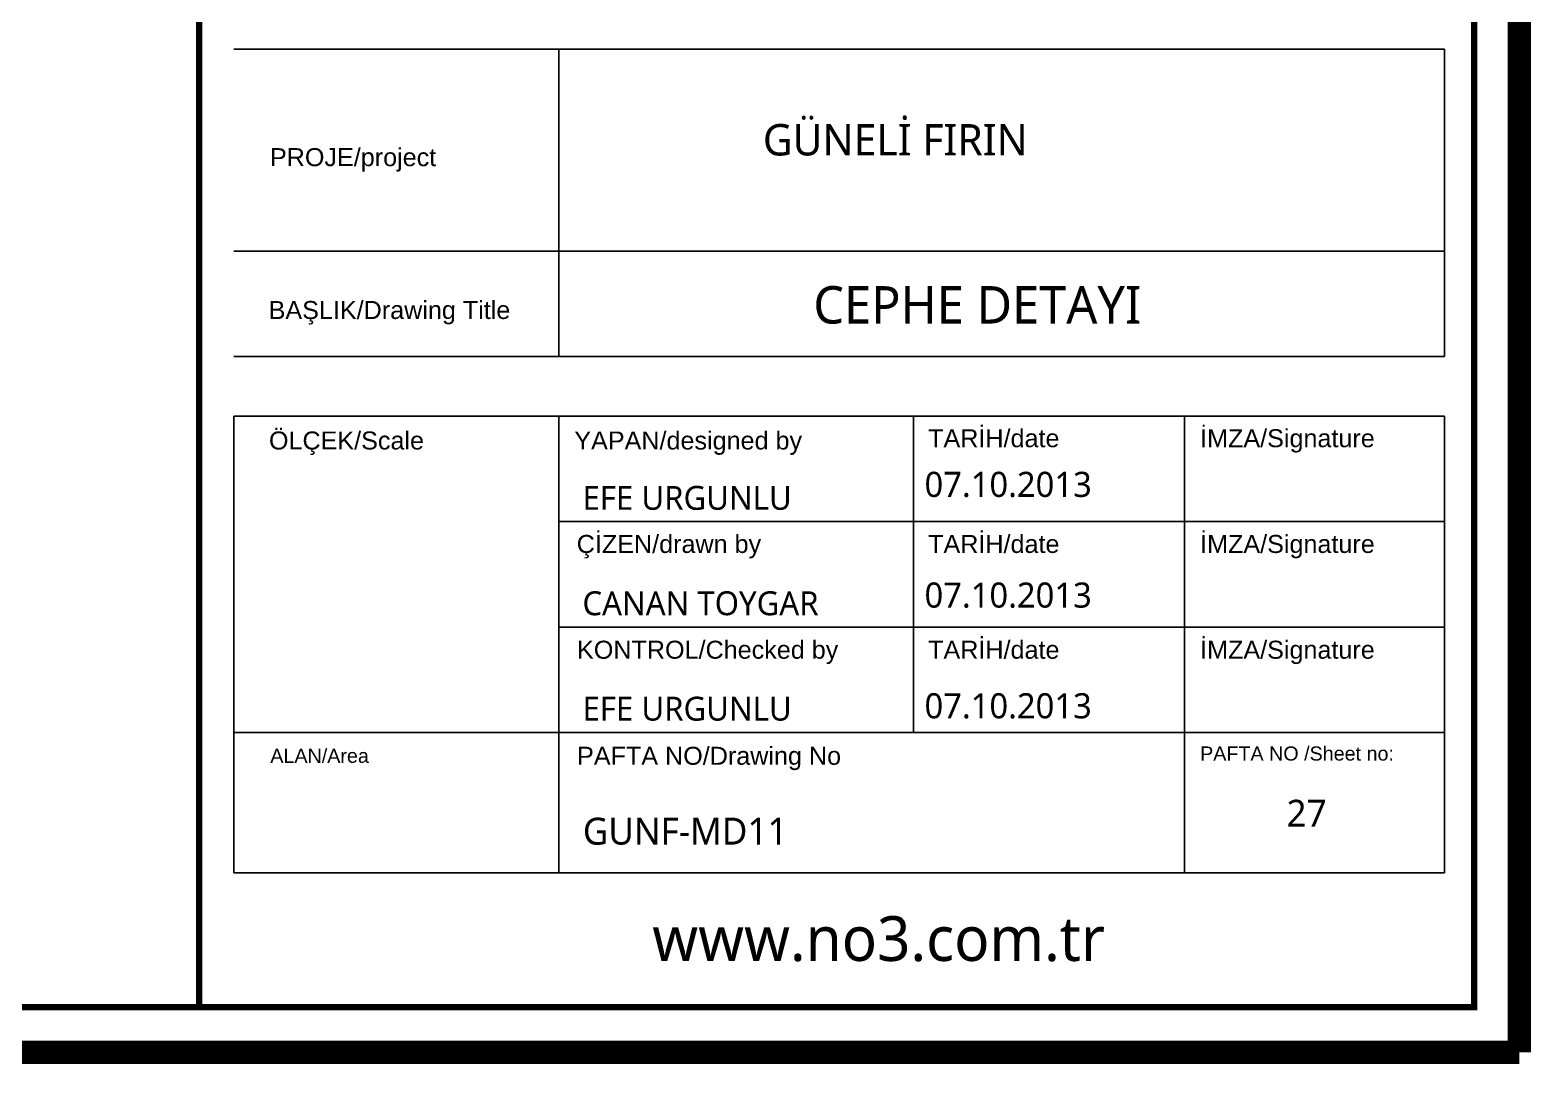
# Model space of a CAD drawing. Header units: millimetres. Extents: x 54215 to 67697, y 23496 to 56611.
# Drawn here: x 57990.1 to 58467.7, y 26395.3 to 26724.4 of the extents above; entities that cross this region are included whole.
import ezdxf
from ezdxf.enums import TextEntityAlignment as Align

# ---------------------------------------------------------------- set-up
doc = ezdxf.new("R2010")
doc.units = ezdxf.units.MM
doc.layers.add('no3_lejand', color=255, linetype='Continuous', lineweight=13)
doc.layers.add('t_yazı', color=154, linetype='Continuous', lineweight=25)
doc.styles.add('ARIALT', font='arial.ttf', dxfattribs={"height": 10})
doc.styles.get("Standard").update_dxf_attribs({"font": 'arial.ttf'})

msp = doc.modelspace()

# ---------------------------------------------------------------- linework, layer by layer
at = {"color": 250}
for p, q in [((58440.192, 26718.343), (58054.934, 26718.343)), ((58158.383, 26620.518), (58158.383, 26718.343)), ((58440.192, 26718.343), (58440.192, 26620.518)), ((58054.934, 26654.069), (58440.192, 26654.069)), ((58440.192, 26620.518), (58054.934, 26620.518)), ((58054.934, 26601.493), (58054.934, 26456.105)), ((58440.192, 26601.493), (58054.934, 26601.493)), ((58054.934, 26601.493), (58440.192, 26601.493)), ((58158.383, 26601.493), (58158.383, 26456.105)), ((58271.182, 26601.493), (58271.182, 26500.84)), ((58357.439, 26601.493), (58357.439, 26456.105)), ((58440.192, 26601.493), (58440.192, 26456.105)), ((58440.192, 26567.942), (58158.383, 26567.942)), ((58158.383, 26534.391), (58440.192, 26534.391)), ((58440.192, 26500.84), (58054.934, 26500.84)), ((58054.934, 26456.105), (58440.192, 26456.105)), ((58440.192, 26456.105), (58054.934, 26456.105))]:
    msp.add_line(p, q, dxfattribs=at)
at = {"color": 252, "const_width": 2.031}
msp.add_lwpolyline([(58449.655, 27027.763, -0.4142136), (58440.109, 27018.217), (58079.769, 27018.217, 0.4142136), (58055.905, 26994.354), (58055.905, 26762.402, 0.4142136), (58079.769, 26738.539), (58440.109, 26738.539, -0.4142136), (58449.655, 26728.993), (58449.655, 26413.348), (55950.776, 26413.348), (55950.776, 27532.712), (58449.655, 27532.712), (58449.655, 27027.763)], format="xyb", dxfattribs=at)
msp.add_lwpolyline([(58043.973, 26413.348), (58043.973, 27532.712)], dxfattribs=at)
at = {"layer": 'no3_lejand', "color": 1, "const_width": 7.466}
msp.add_lwpolyline([(58463.973, 26399.03), (55936.458, 26399.03), (55936.458, 27547.03), (58463.973, 27547.03), (58463.973, 27027.763, -0.4142136), (58440.109, 27003.899), (58079.769, 27003.899, 0.4142136), (58070.223, 26994.354), (58070.223, 26762.402, 0.4142136), (58079.769, 26752.857), (58440.109, 26752.857, -0.4142136), (58463.973, 26728.993), (58463.973, 26399.03)], format="xyb", dxfattribs=at)

# ---------------------------------------------------------------- texts
at = {"color": 7}
for s, insert, char_height, width, attachment_point in [('{\\fLucida Sans Unicode|b0|i0|c162|p34;GÜNELİ FIRIN}', (58265.431, 26689.416, 0), 9.99, 250.24294, 5), ('{\\fLucida Sans Unicode|b0|i0|c162|p34;CEPHE DETAYI}', (58291.556, 26636.856), 11.90258, 221.73465, 5), ('{\\fLucida Sans Unicode|b0|i0|c162|p34;07.10.2013}', (58274.743, 26579.717), 7.992, 305.67367, 4), ('{\\fLucida Sans Unicode|b0|i0|c162|p34;EFE URGUNLU}', (58165.91, 26575.446), 7.61003, 291.06434, 4), ('{\\fLucida Sans Unicode|b0|i0|c162|p34;CANAN TOYGAR }', (58165.89, 26541.895), 7.61003, 291.06434, 4), ('{\\fLucida Sans Unicode|b0|i0|c162|p34;07.10.2013}', (58274.743, 26544.482), 7.992, 305.67367, 4), ('{\\fLucida Sans Unicode|b0|i0|c162|p34;EFE URGUNLU}', (58165.91, 26508.344), 7.61003, 291.06434, 4), ('{\\fLucida Sans Unicode|b0|i0|c162|p34;07.10.2013}', (58274.743, 26509.247), 7.992, 305.67367, 4), ('{\\fLucida Sans Unicode|b0|i0|c162|p34;27}', (58389.919, 26475.115), 8.56129, 291.06434, 4), ('{\\fLucida Sans Unicode|b0|i0|c162|p34;GUNF-MD11}', (58166.013, 26469.345), 8.56129, 291.06434, 4), ('{\\fLucida Sans Unicode|b0|i0|c162|p34;www.no3.com.tr}', (58260.136, 26435.09), 14.26881, 221.73465, 5)]:
    msp.add_mtext(s, dxfattribs=dict(at, insert=insert, char_height=char_height, width=width, attachment_point=attachment_point))
at = {"layer": 't_yazı', "style": 'ARIALT'}
msp.add_text('PAFTA NO/Drawing No', height=5.72609, dxfattribs=at).set_placement((58206.188, 26493.4), align=Align.MIDDLE_CENTER)
at = {"layer": 't_yazı', "linetype": 'Continuous', "style": 'ARIALT'}
msp.add_text('ALAN/Area', height=4.488, dxfattribs=at).set_placement((58082.26, 26493.4), align=Align.MIDDLE_CENTER)
at = {"layer": 't_yazı', "style": 'ARIALT'}
for s, insert, char_height, width, attachment_point in [('PROJE/project', (58092.925, 26686.814), 5.72609, 106.50483, 2), ('BAŞLIK/Drawing Title', (58104.5, 26638.16), 5.72609, 106.50483, 2), ('ÖLÇEK/Scale', (58090.819, 26596.625), 5.72609, 38.68086, 2), ('YAPAN/designed by', (58199.544, 26596.625), 5.72609, 106.50483, 2), ('TARİH/date', (58275.892, 26597.35), 5.7261, 43.55768, 1), ('İMZA/Signature', (58362.43, 26597.35), 5.72609, 43.55768, 1), ('ÇİZEN/drawn by', (58193.417, 26563.69), 5.72609, 106.50483, 2), ('TARİH/date', (58275.892, 26563.69), 5.7261, 43.55768, 1), ('İMZA/Signature', (58362.43, 26563.69), 5.72609, 43.55768, 1), ('KONTROL/Checked by', (58164.182, 26530.029), 5.72609, 95.68179, 1), ('TARİH/date', (58275.892, 26530.029), 5.7261, 43.55768, 1), ('İMZA/Signature', (58362.43, 26530.029), 5.72609, 43.55768, 1)]:
    msp.add_mtext(s, dxfattribs=dict(at, insert=insert, char_height=char_height, width=width, attachment_point=attachment_point))
at = {"layer": 't_yazı', "linetype": 'Continuous', "insert": (58362.43, 26496.369), "char_height": 4.48802, "width": 107.49716, "attachment_point": 1, "style": 'ARIALT'}
msp.add_mtext('PAFTA NO /Sheet no:', dxfattribs=at)

doc.saveas('drawing.dxf')
